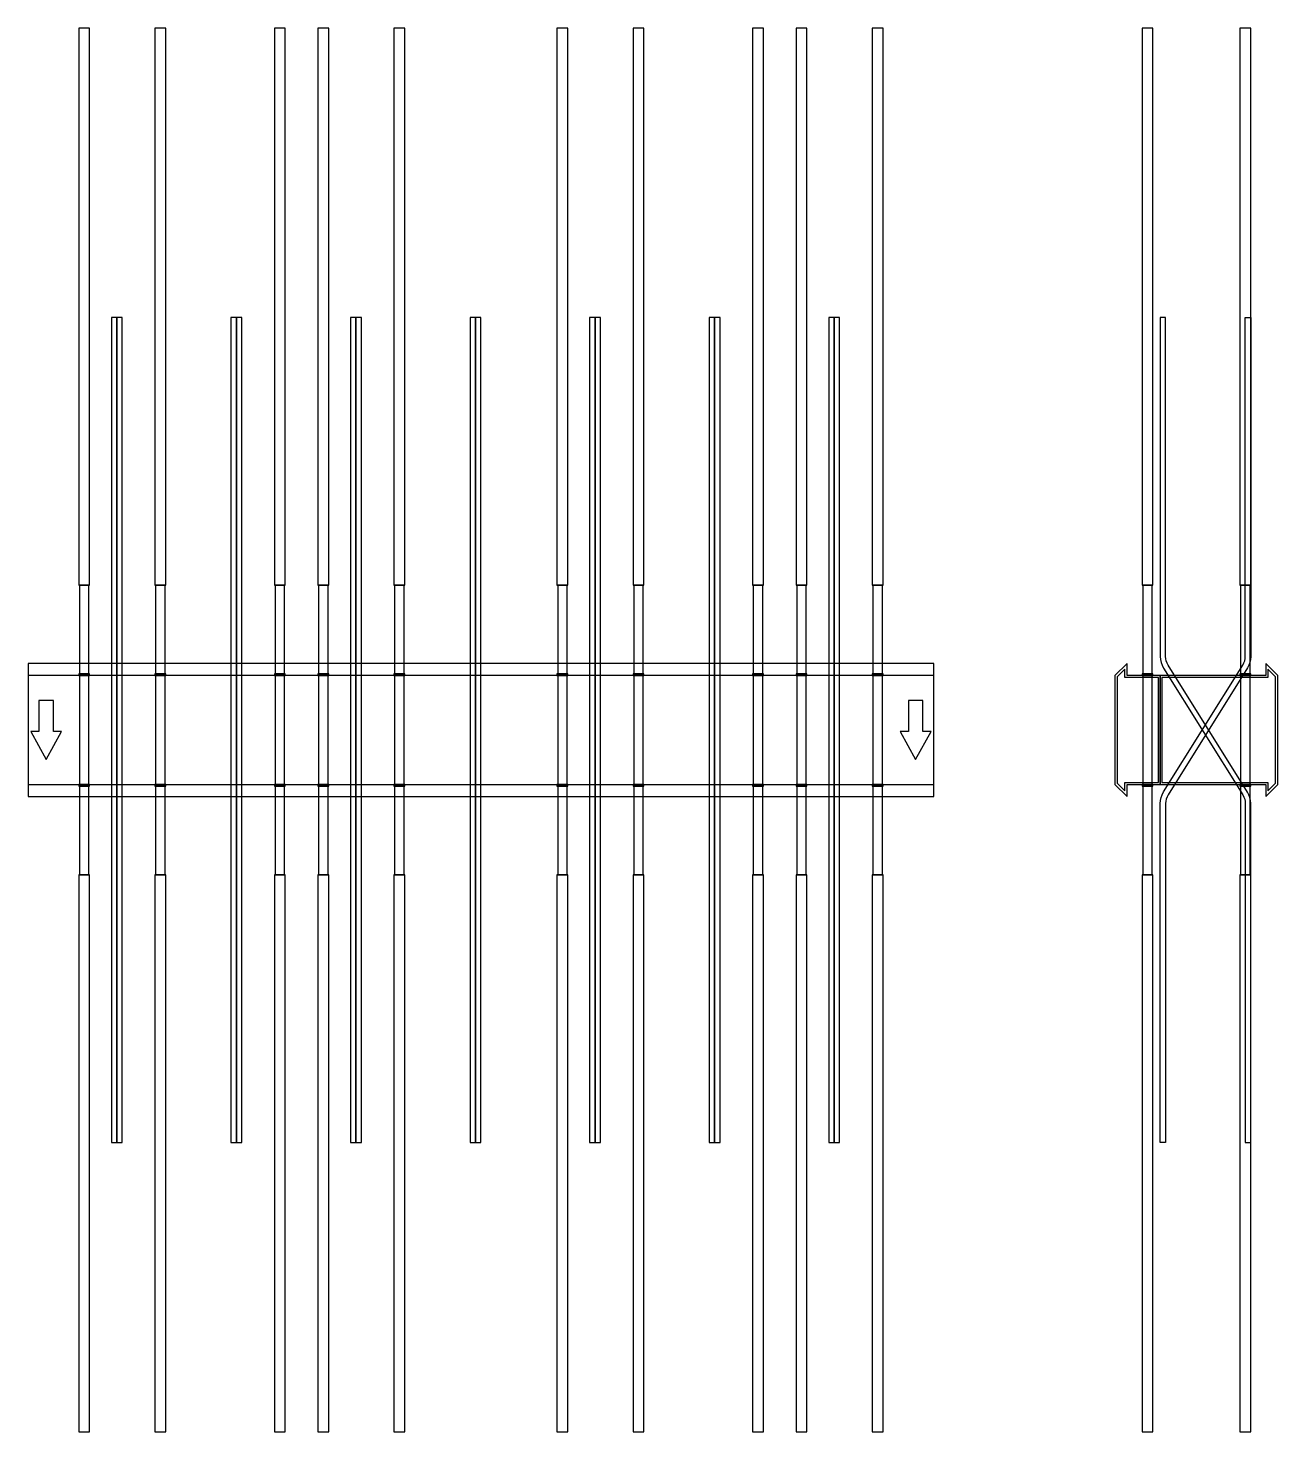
# Model space of a CAD drawing. Extents: x 0 to 1380, y -775 to 775.
import ezdxf

# ---------------------------------------------------------------- set-up
doc = ezdxf.new("R2010")
doc.units = 0
doc.layers.add('Halfen', color=7, linetype='CONTINUOUS')

msp = doc.modelspace()

# ---------------------------------------------------------------- linework, layer by layer
at = {"layer": 'Halfen', "color": 7}
for points in [[(68, 160), (68, 775), (56, 775), (56, 160)], [(152, 160), (152, 775), (140, 775), (140, 160)], [(284, 160), (284, 775), (272, 775), (272, 160)], [(332, 160), (332, 775), (320, 775), (320, 160)], [(416, 160), (416, 775), (404, 775), (404, 160)], [(596, 160), (596, 775), (584, 775), (584, 160)], [(680, 160), (680, 775), (668, 775), (668, 160)], [(812, 160), (812, 775), (800, 775), (800, 160)], [(860, 160), (860, 775), (848, 775), (848, 160)], [(944, 160), (944, 775), (932, 775), (932, 160)], [(1242, 160), (1242, 775), (1230, 775), (1230, 160)], [(1350, 160), (1350, 775), (1338, 775), (1338, 160)], [(98, -455.516), (98, 455.381), (92, 455.381), (92, -455.516)], [(104, -455.382), (104, 455.516), (98, 455.516), (98, -455.382)], [(230, -455.516), (230, 455.381), (224, 455.381), (224, -455.516)], [(236, -455.382), (236, 455.516), (230, 455.516), (230, -455.382)], [(362, -455.516), (362, 455.381), (356, 455.381), (356, -455.516)], [(368, -455.382), (368, 455.516), (362, 455.516), (362, -455.382)], [(494, -455.516), (494, 455.381), (488, 455.381), (488, -455.516)], [(500, -455.382), (500, 455.516), (494, 455.516), (494, -455.382)], [(626, -455.516), (626, 455.381), (620, 455.381), (620, -455.516)], [(632, -455.382), (632, 455.516), (626, 455.516), (626, -455.382)], [(758, -455.516), (758, 455.381), (752, 455.381), (752, -455.516)], [(764, -455.382), (764, 455.516), (758, 455.516), (758, -455.382)], [(890, -455.516), (890, 455.381), (884, 455.381), (884, -455.516)], [(896, -455.382), (896, 455.516), (890, 455.516), (890, -455.382)], [(1250, -455.382), (1250, -81.17), (1250.234, -77.83), (1250.93, -74.555), (1252.075, -71.408), (1253.647, -68.452), (1341.265, 71.766), (1342.444, 73.984), (1343.303, 76.343), (1343.825, 78.8), (1344, 81.305), (1344, 455.516), (1350, 455.516), (1350, 81.305), (1349.766, 77.965), (1349.07, 74.69), (1347.925, 71.543), (1346.353, 68.587), (1258.735, -71.631), (1257.556, -73.849), (1256.697, -76.208), (1256.175, -78.665), (1256, -81.17), (1256, -455.382)], [(1350, -455.516), (1350, -81.305), (1349.766, -77.965), (1349.07, -74.69), (1347.925, -71.543), (1346.353, -68.587), (1258.735, 71.631), (1257.556, 73.849), (1256.697, 76.208), (1256.175, 78.665), (1256, 81.17), (1256, 455.381), (1250, 455.381), (1250, 81.17), (1250.234, 77.83), (1250.93, 74.555), (1252.075, 71.408), (1253.647, 68.452), (1341.265, -71.766), (1342.444, -73.984), (1343.303, -76.343), (1343.825, -78.8), (1344, -81.305), (1344, -455.516)], [(67.25, 62), (67.25, 160), (56.75, 160), (56.75, 62)], [(151.25, 62), (151.25, 160), (140.75, 160), (140.75, 62)], [(283.25, 62), (283.25, 160), (272.75, 160), (272.75, 62)], [(331.25, 62), (331.25, 160), (320.75, 160), (320.75, 62)], [(415.25, 62), (415.25, 160), (404.75, 160), (404.75, 62)], [(595.25, 62), (595.25, 160), (584.75, 160), (584.75, 62)], [(679.25, 62), (679.25, 160), (668.75, 160), (668.75, 62)], [(811.25, 62), (811.25, 160), (800.75, 160), (800.75, 62)], [(859.25, 62), (859.25, 160), (848.75, 160), (848.75, 62)], [(943.25, 62), (943.25, 160), (932.75, 160), (932.75, 62)], [(1241.25, 62), (1241.25, 160), (1230.75, 160), (1230.75, 62)], [(1349.25, 62), (1349.25, 160), (1338.75, 160), (1338.75, 62)], [(0, -73.5), (1000, -73.5), (1000, 73.5), (0, 73.5)], [(68, 60), (68, 62), (56, 62), (56, 60)], [(152, 60), (152, 62), (140, 62), (140, 60)], [(284, 60), (284, 62), (272, 62), (272, 60)], [(332, 60), (332, 62), (320, 62), (320, 60)], [(416, 60), (416, 62), (404, 62), (404, 60)], [(596, 60), (596, 62), (584, 62), (584, 60)], [(680, 60), (680, 62), (668, 62), (668, 60)], [(812, 60), (812, 62), (800, 62), (800, 60)], [(860, 60), (860, 62), (848, 62), (848, 60)], [(944, 60), (944, 62), (932, 62), (932, 60)], [(1250, -60), (1250, 60), (1213.5, 60), (1213.5, 73.5), (1200, 60), (1200, -60), (1213.5, -73.5), (1213.5, -60)], [(1248, -58), (1248, 58), (1211, 58), (1211, 67.25), (1202.5, 58.75), (1202.5, -58.75), (1211, -67.25), (1211, -58)], [(1242, 60), (1242, 62), (1230, 62), (1230, 60)], [(1380, -60), (1380, 60), (1366.5, 73.5), (1366.5, 60), (1250, 60), (1250, -60), (1366.5, -60), (1366.5, -73.5)], [(1377.5, -58.75), (1377.5, 58.75), (1369, 67.25), (1369, 58), (1252, 58), (1252, -58), (1369, -58), (1369, -67.25)], [(1350, 60), (1350, 62), (1338, 62), (1338, 60)], [(0, -60), (1000, -60), (1000, 60), (0, 60)], [(67.25, -60), (67.25, 60), (56.75, 60), (56.75, -60)], [(151.25, -60), (151.25, 60), (140.75, 60), (140.75, -60)], [(283.25, -60), (283.25, 60), (272.75, 60), (272.75, -60)], [(331.25, -60), (331.25, 60), (320.75, 60), (320.75, -60)], [(415.25, -60), (415.25, 60), (404.75, 60), (404.75, -60)], [(595.25, -60), (595.25, 60), (584.75, 60), (584.75, -60)], [(679.25, -60), (679.25, 60), (668.75, 60), (668.75, -60)], [(811.25, -60), (811.25, 60), (800.75, 60), (800.75, -60)], [(859.25, -60), (859.25, 60), (848.75, 60), (848.75, -60)], [(943.25, -60), (943.25, 60), (932.75, 60), (932.75, -60)], [(1241.25, -60), (1241.25, 60), (1230.75, 60), (1230.75, -60)], [(1349.25, -60), (1349.25, 60), (1338.75, 60), (1338.75, -60)], [(20, -32.5), (37, -1.5), (28, -1.5), (28, 32.5), (12, 32.5), (12, -1.5), (3, -1.5)], [(980, -32.5), (997, -1.5), (988, -1.5), (988, 32.5), (972, 32.5), (972, -1.5), (963, -1.5)], [(68, -62), (68, -60), (56, -60), (56, -62)], [(67.25, -160), (67.25, -62), (56.75, -62), (56.75, -160)], [(152, -62), (152, -60), (140, -60), (140, -62)], [(151.25, -160), (151.25, -62), (140.75, -62), (140.75, -160)], [(284, -62), (284, -60), (272, -60), (272, -62)], [(283.25, -160), (283.25, -62), (272.75, -62), (272.75, -160)], [(332, -62), (332, -60), (320, -60), (320, -62)], [(331.25, -160), (331.25, -62), (320.75, -62), (320.75, -160)], [(416, -62), (416, -60), (404, -60), (404, -62)], [(415.25, -160), (415.25, -62), (404.75, -62), (404.75, -160)], [(596, -62), (596, -60), (584, -60), (584, -62)], [(595.25, -160), (595.25, -62), (584.75, -62), (584.75, -160)], [(680, -62), (680, -60), (668, -60), (668, -62)], [(679.25, -160), (679.25, -62), (668.75, -62), (668.75, -160)], [(812, -62), (812, -60), (800, -60), (800, -62)], [(811.25, -160), (811.25, -62), (800.75, -62), (800.75, -160)], [(860, -62), (860, -60), (848, -60), (848, -62)], [(859.25, -160), (859.25, -62), (848.75, -62), (848.75, -160)], [(944, -62), (944, -60), (932, -60), (932, -62)], [(943.25, -160), (943.25, -62), (932.75, -62), (932.75, -160)], [(1242, -62), (1242, -60), (1230, -60), (1230, -62)], [(1241.25, -160), (1241.25, -62), (1230.75, -62), (1230.75, -160)], [(1350, -62), (1350, -60), (1338, -60), (1338, -62)], [(1349.25, -160), (1349.25, -62), (1338.75, -62), (1338.75, -160)], [(68, -775), (68, -160), (56, -160), (56, -775)], [(152, -775), (152, -160), (140, -160), (140, -775)], [(284, -775), (284, -160), (272, -160), (272, -775)], [(332, -775), (332, -160), (320, -160), (320, -775)], [(416, -775), (416, -160), (404, -160), (404, -775)], [(596, -775), (596, -160), (584, -160), (584, -775)], [(680, -775), (680, -160), (668, -160), (668, -775)], [(812, -775), (812, -160), (800, -160), (800, -775)], [(860, -775), (860, -160), (848, -160), (848, -775)], [(944, -775), (944, -160), (932, -160), (932, -775)], [(1242, -775), (1242, -160), (1230, -160), (1230, -775)], [(1350, -775), (1350, -160), (1338, -160), (1338, -775)]]:
    msp.add_lwpolyline(points, close=True, dxfattribs=at)

doc.saveas('drawing.dxf')
